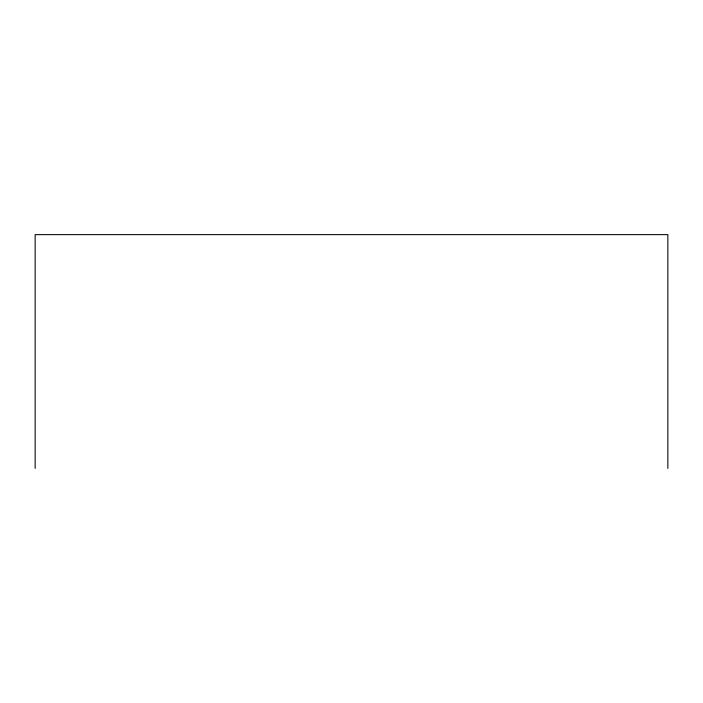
<?xml version="1.0" encoding="UTF-8"?>
<svg xmlns="http://www.w3.org/2000/svg" width="703" height="703" viewBox="0 0 703 703"><rect width="100%" height="100%" fill="white"/><g stroke="black" fill="none" stroke-linecap="round" stroke-linejoin="round"><path stroke-width="1.05" d="M667.85 468.374L667.85 234.626L35.15 234.626L35.15 468.374"/></g></svg>
